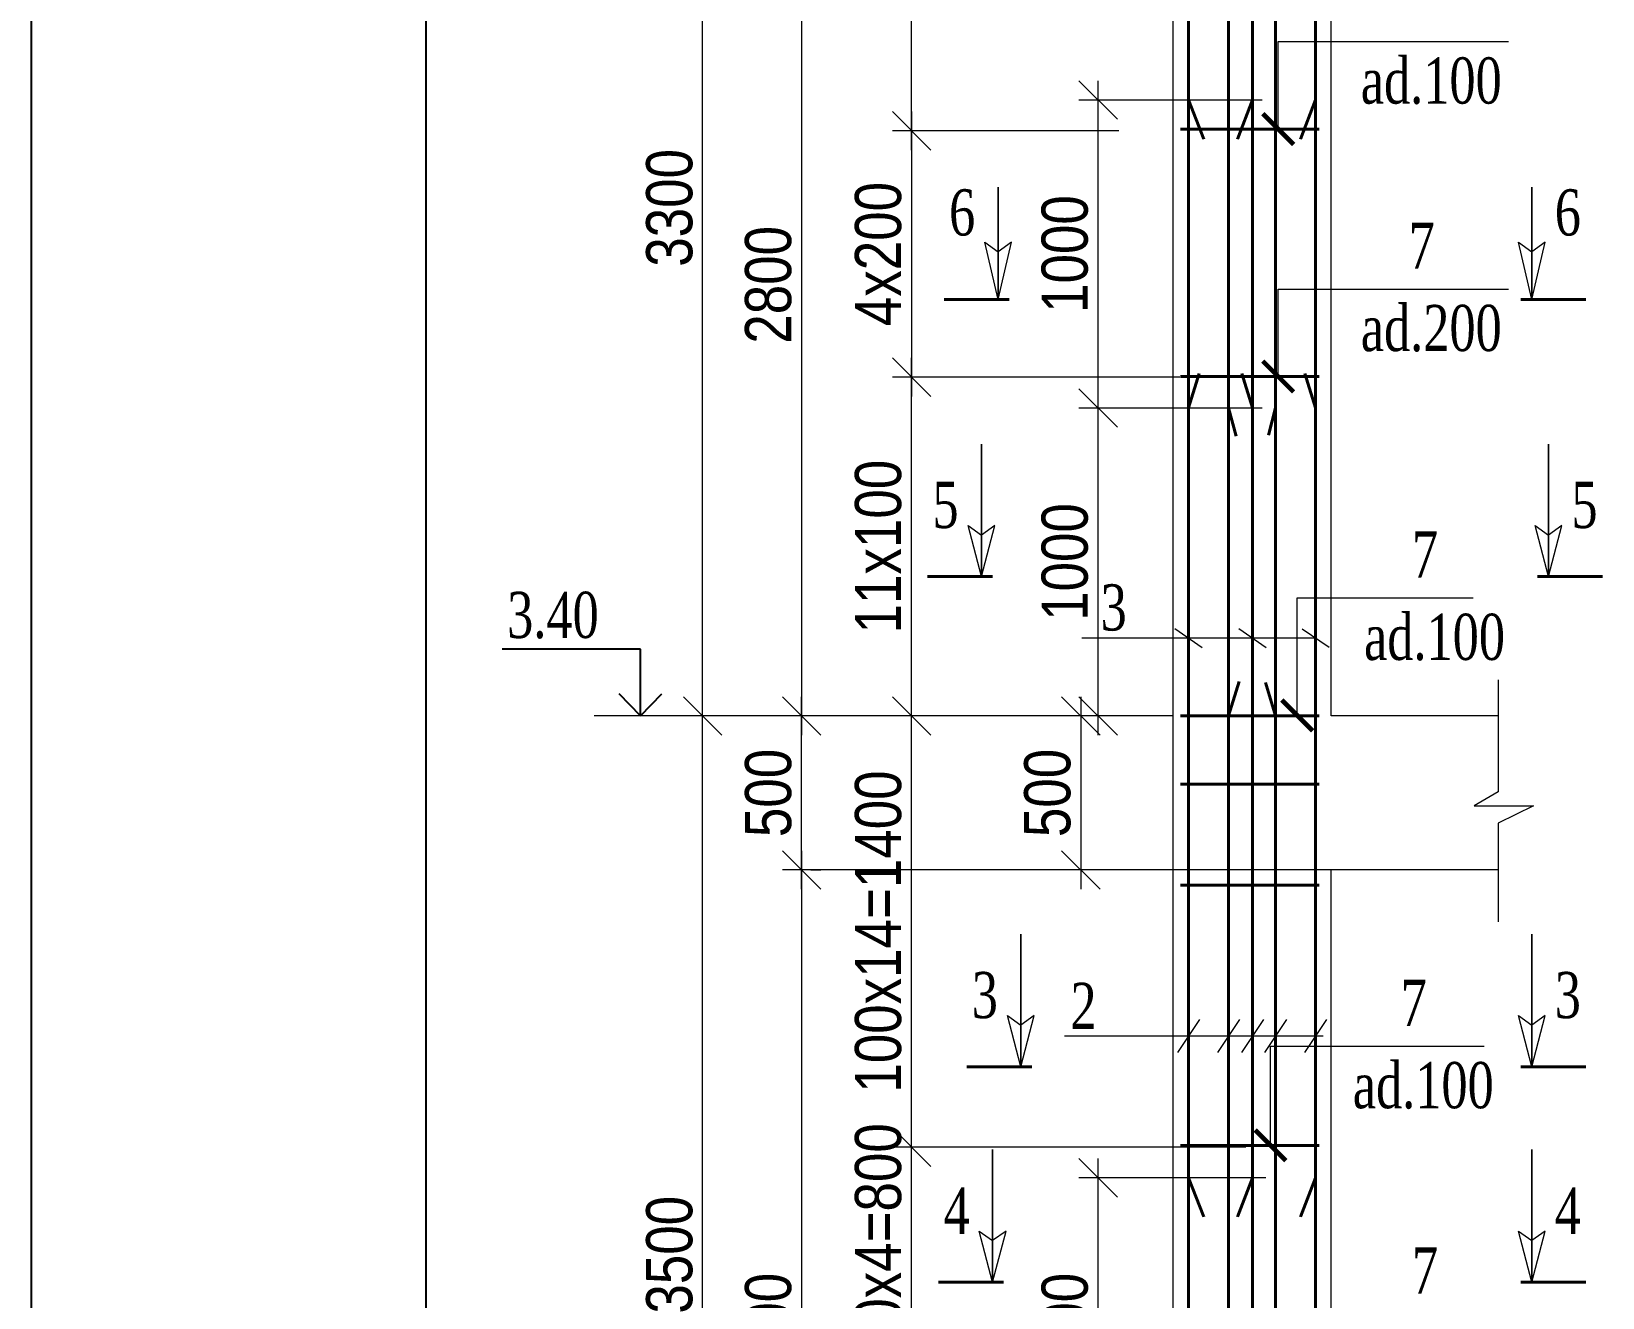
# Model space of a CAD drawing. Header units: millimetres. Extents: x -149347 to 251215, y -2929184 to -2541447.
# Drawn here: x -37445 to -27242, y -2655704 to -2647481 of the extents above; entities that cross this region are included whole.
import ezdxf

# ---------------------------------------------------------------- set-up
doc = ezdxf.new("R2010")
doc.units = ezdxf.units.MM
for name, color, linetype, lineweight in [('Ishare xetleri', 95, 'Continuous', 5), ('olchu', 253, 'Continuous', 9), ('РАЗМЕРЫ', 80, 'Continuous', 9)]:
    doc.layers.add(name, color=color, linetype=linetype, lineweight=lineweight)
doc.styles.add('400', font='times.ttf', dxfattribs={"width": 0.75, "height": 300})
doc.styles.add('style1', font='A3TI(LA).TTF', dxfattribs={"height": 400})
doc.styles.add('style6', font='ARIALN.TTF', dxfattribs={"height": 300})
doc.dimstyles.new('DIM_100', dxfattribs={"dimscale": 100, "dimtxt": 250, "dimasz": 2.5, "dimexe": 1.25, "dimexo": 0.625, "dimtad": 1, "dimdec": 0, "dimtxsty": 'style1', "dimblk": 'OBLIQUE', "dimcen": 2.5, "dimdle": 1.25, "dimclrd": 251, "dimclre": 251, "dimaunit": 1, "dimadec": 3, "dimazin": 0, "dimtfac": 1, "dimtdec": 0, "dimtmove": 1, "dimatfit": 3, "dimfxl": 1.25, "dimlwd": 5, "dimlwe": 5, "dimarcsym": 0})

# ---------------------------------------------------------------- blocks, each defined once
blk = doc.blocks.new('_Oblique')
at = {"color": 0, "linetype": 'ByBlock', "lineweight": -2}
blk.add_line((-0.5, -0.5), (0.5, 0.5), dxfattribs=at)
blk = doc.blocks.new('*D1228')
at = {"color": 251, "linetype": 'ByBlock', "lineweight": 5, "ltscale": 80, "transparency": 16777216}
blk.add_line((-32443, -2653052), (-32443, -2651802), dxfattribs=at)
at = {"color": 251, "lineweight": 5, "ltscale": 80, "transparency": 16777216}
for p, q in [((-31899, -2651927), (-32568, -2651927)), ((-30253, -2652927), (-32568, -2652927))]:
    blk.add_line(p, q, dxfattribs=at)
at = {"layer": 'Defpoints', "color": 0, "lineweight": 15, "ltscale": 80, "transparency": 16777216}
for p in [(-32443, -2651927), (-31837, -2651927), (-30191, -2652927)]:
    blk.add_point(p, dxfattribs=at)
at = {"color": 251, "lineweight": 5, "ltscale": 80, "transparency": 16777216, "xscale": 250, "yscale": 250, "zscale": 250}
for p, rotation in [((-32443, -2651927), 90), ((-32443, -2652927), 270)]:
    blk.add_blockref('_Oblique', p, dxfattribs=dict(at, rotation=rotation))
at = {"color": 0, "lineweight": 15, "ltscale": 80, "transparency": 16777216, "insert": (-32659, -2652427), "char_height": 300, "attachment_point": 5, "rotation": 90, "style": 'style6'}
blk.add_mtext('500', dxfattribs=at)
blk = doc.blocks.new('*D1229')
at = {"color": 251, "linetype": 'ByBlock', "lineweight": 5, "ltscale": 80, "transparency": 16777216}
blk.add_line((-32443, -2652802), (-32443, -2659051), dxfattribs=at)
at = {"color": 251, "lineweight": 5, "ltscale": 80, "transparency": 16777216}
for p, q in [((-32384, -2652927), (-32318, -2652927)), ((-32484, -2658926), (-32568, -2658926))]:
    blk.add_line(p, q, dxfattribs=at)
at = {"layer": 'Defpoints', "color": 0, "lineweight": 15, "ltscale": 80, "transparency": 16777216}
for p in [(-32447, -2652927), (-32443, -2658926), (-32421, -2658926)]:
    blk.add_point(p, dxfattribs=at)
at = {"color": 251, "lineweight": 5, "ltscale": 80, "transparency": 16777216, "xscale": 250, "yscale": 250, "zscale": 250}
for p, rotation in [((-32443, -2652927), 90), ((-32443, -2658926), 270)]:
    blk.add_blockref('_Oblique', p, dxfattribs=dict(at, rotation=rotation))
at = {"color": 0, "lineweight": 15, "ltscale": 80, "transparency": 16777216, "insert": (-32659, -2655926), "char_height": 300, "attachment_point": 5, "rotation": 90, "style": 'style6'}
blk.add_mtext('3000', dxfattribs=at)
blk = doc.blocks.new('*D1230')
at = {"color": 251, "linetype": 'ByBlock', "lineweight": 5, "ltscale": 80, "transparency": 16777216}
blk.add_line((-33086, -2659051), (-33086, -2651802), dxfattribs=at)
at = {"color": 251, "lineweight": 5, "ltscale": 80, "transparency": 16777216}
for p, q in [((-33029, -2651927), (-33211, -2651927)), ((-32981, -2658926), (-33211, -2658926))]:
    blk.add_line(p, q, dxfattribs=at)
at = {"layer": 'Defpoints', "color": 0, "lineweight": 15, "ltscale": 80, "transparency": 16777216}
for p in [(-33086, -2651927), (-32967, -2651927), (-32918, -2658926)]:
    blk.add_point(p, dxfattribs=at)
at = {"color": 251, "lineweight": 5, "ltscale": 80, "transparency": 16777216, "xscale": 250, "yscale": 250, "zscale": 250}
for p, rotation in [((-33086, -2651927), 90), ((-33086, -2658926), 270)]:
    blk.add_blockref('_Oblique', p, dxfattribs=dict(at, rotation=rotation))
at = {"color": 0, "lineweight": 15, "ltscale": 80, "transparency": 16777216, "insert": (-33301, -2655426), "char_height": 300, "attachment_point": 5, "rotation": 90, "style": 'style6'}
blk.add_mtext('3500', dxfattribs=at)
blk = doc.blocks.new('*D1243')
at = {"color": 251, "linetype": 'ByBlock', "lineweight": 5, "ltscale": 80, "transparency": 16777216}
blk.add_line((-31729, -2652052), (-31729, -2649602), dxfattribs=at)
at = {"color": 251, "lineweight": 5, "ltscale": 80, "transparency": 16777216}
for p, q in [((-29987, -2649727), (-31854, -2649727)), ((-31430, -2651927), (-31854, -2651927))]:
    blk.add_line(p, q, dxfattribs=at)
at = {"layer": 'Defpoints', "color": 0, "lineweight": 15, "ltscale": 80, "transparency": 16777216}
for p in [(-31729, -2649727), (-29925, -2649727), (-31367, -2651927)]:
    blk.add_point(p, dxfattribs=at)
at = {"color": 251, "lineweight": 5, "ltscale": 80, "transparency": 16777216, "xscale": 250, "yscale": 250, "zscale": 250}
for p, rotation in [((-31729, -2649727), 90), ((-31729, -2651927), 270)]:
    blk.add_blockref('_Oblique', p, dxfattribs=dict(at, rotation=rotation))
at = {"color": 0, "lineweight": 15, "ltscale": 80, "transparency": 16777216, "insert": (-31945, -2650827), "char_height": 300, "attachment_point": 5, "rotation": 90, "style": 'style6'}
blk.add_mtext('{\\fArial Narrow|b0|i0|c238|p34;11x100}', dxfattribs=at)
blk = doc.blocks.new('*D1244')
at = {"color": 251, "linetype": 'ByBlock', "lineweight": 5, "ltscale": 80, "transparency": 16777216}
blk.add_line((-31729, -2648252), (-31729, -2645202), dxfattribs=at)
at = {"color": 251, "lineweight": 5, "ltscale": 80, "transparency": 16777216}
for p, q in [((-31110, -2645327), (-31854, -2645327)), ((-31430, -2648127), (-31854, -2648127))]:
    blk.add_line(p, q, dxfattribs=at)
at = {"layer": 'Defpoints', "color": 0, "lineweight": 15, "ltscale": 80, "transparency": 16777216}
for p in [(-31729, -2645327), (-31048, -2645327), (-31367, -2648127)]:
    blk.add_point(p, dxfattribs=at)
at = {"color": 251, "lineweight": 5, "ltscale": 80, "transparency": 16777216, "xscale": 250, "yscale": 250, "zscale": 250}
for p, rotation in [((-31729, -2645327), 90), ((-31729, -2648127), 270)]:
    blk.add_blockref('_Oblique', p, dxfattribs=dict(at, rotation=rotation))
at = {"color": 0, "lineweight": 15, "ltscale": 80, "transparency": 16777216, "insert": (-31945, -2646727), "char_height": 300, "attachment_point": 5, "rotation": 90, "style": 'style6'}
blk.add_mtext('{\\fArial Narrow|b0|i0|c238|p34;1}4{\\fArial Narrow|b0|i0|c238|p34;x100}', dxfattribs=at)
blk = doc.blocks.new('*D1245')
at = {"color": 251, "linetype": 'ByBlock', "lineweight": 5, "ltscale": 80, "transparency": 16777216}
blk.add_line((-31729, -2648002), (-31729, -2649852), dxfattribs=at)
at = {"color": 251, "lineweight": 5, "ltscale": 80, "transparency": 16777216}
for p, q in [((-30383, -2648127), (-31854, -2648127)), ((-29987, -2649727), (-31854, -2649727))]:
    blk.add_line(p, q, dxfattribs=at)
at = {"layer": 'Defpoints', "color": 0, "lineweight": 15, "ltscale": 80, "transparency": 16777216}
for p in [(-30321, -2648127), (-31729, -2649727), (-29925, -2649727)]:
    blk.add_point(p, dxfattribs=at)
at = {"color": 251, "lineweight": 5, "ltscale": 80, "transparency": 16777216, "xscale": 250, "yscale": 250, "zscale": 250}
for p, rotation in [((-31729, -2648127), 90), ((-31729, -2649727), 270)]:
    blk.add_blockref('_Oblique', p, dxfattribs=dict(at, rotation=rotation))
at = {"color": 0, "lineweight": 15, "ltscale": 80, "transparency": 16777216, "insert": (-31945, -2648927), "char_height": 300, "attachment_point": 5, "rotation": 90, "style": 'style6'}
blk.add_mtext('{\\fArial Narrow|b0|i0|c238|p34;4x200}', dxfattribs=at)
blk = doc.blocks.new('*D1246')
at = {"color": 251, "linetype": 'ByBlock', "lineweight": 5, "ltscale": 80, "transparency": 16777216}
blk.add_line((-32443, -2646202), (-32443, -2652052), dxfattribs=at)
at = {"color": 251, "lineweight": 5, "ltscale": 80, "transparency": 16777216}
for p, q in [((-32484, -2646327), (-32568, -2646327)), ((-32484, -2651927), (-32568, -2651927))]:
    blk.add_line(p, q, dxfattribs=at)
at = {"layer": 'Defpoints', "color": 0, "lineweight": 15, "ltscale": 80, "transparency": 16777216}
for p in [(-32421, -2646327), (-32443, -2651927), (-32421, -2651927)]:
    blk.add_point(p, dxfattribs=at)
at = {"color": 251, "lineweight": 5, "ltscale": 80, "transparency": 16777216, "xscale": 250, "yscale": 250, "zscale": 250}
for p, rotation in [((-32443, -2646327), 90), ((-32443, -2651927), 270)]:
    blk.add_blockref('_Oblique', p, dxfattribs=dict(at, rotation=rotation))
at = {"color": 0, "lineweight": 15, "ltscale": 80, "transparency": 16777216, "insert": (-32659, -2649127), "char_height": 300, "attachment_point": 5, "rotation": 90, "style": 'style6'}
blk.add_mtext('2800', dxfattribs=at)
blk = doc.blocks.new('*D1247')
at = {"color": 251, "linetype": 'ByBlock', "lineweight": 5, "ltscale": 80, "transparency": 16777216}
blk.add_line((-33086, -2652052), (-33086, -2645202), dxfattribs=at)
at = {"color": 251, "lineweight": 5, "ltscale": 80, "transparency": 16777216}
for p, q in [((-33004, -2645327), (-33211, -2645327)), ((-32981, -2651927), (-33211, -2651927))]:
    blk.add_line(p, q, dxfattribs=at)
at = {"layer": 'Defpoints', "color": 0, "lineweight": 15, "ltscale": 80, "transparency": 16777216}
for p in [(-33086, -2645327), (-32941, -2645327), (-32918, -2651927)]:
    blk.add_point(p, dxfattribs=at)
at = {"color": 251, "lineweight": 5, "ltscale": 80, "transparency": 16777216, "xscale": 250, "yscale": 250, "zscale": 250}
for p, rotation in [((-33086, -2645327), 90), ((-33086, -2651927), 270)]:
    blk.add_blockref('_Oblique', p, dxfattribs=dict(at, rotation=rotation))
at = {"color": 0, "lineweight": 15, "ltscale": 80, "transparency": 16777216, "insert": (-33301, -2648627), "char_height": 300, "attachment_point": 5, "rotation": 90, "style": 'style6'}
blk.add_mtext('3300', dxfattribs=at)
blk = doc.blocks.new('*D1249')
at = {"color": 251, "linetype": 'ByBlock', "lineweight": 5, "ltscale": 80, "transparency": 16777216}
blk.add_line((-31729, -2654852), (-31729, -2651802), dxfattribs=at)
at = {"color": 251, "lineweight": 5, "ltscale": 80, "transparency": 16777216}
for p, q in [((-30238, -2651927), (-31854, -2651927)), ((-29558, -2654727), (-31854, -2654727))]:
    blk.add_line(p, q, dxfattribs=at)
at = {"layer": 'Defpoints', "color": 0, "lineweight": 15, "ltscale": 80, "transparency": 16777216}
for p in [(-31729, -2651927), (-30176, -2651927), (-29495, -2654727)]:
    blk.add_point(p, dxfattribs=at)
at = {"color": 251, "lineweight": 5, "ltscale": 80, "transparency": 16777216, "xscale": 250, "yscale": 250, "zscale": 250}
for p, rotation in [((-31729, -2651927), 90), ((-31729, -2654727), 270)]:
    blk.add_blockref('_Oblique', p, dxfattribs=dict(at, rotation=rotation))
at = {"color": 0, "lineweight": 15, "ltscale": 80, "transparency": 16777216, "insert": (-31945, -2653327), "char_height": 300, "attachment_point": 5, "rotation": 90, "style": 'style6'}
blk.add_mtext('{\\fArial Narrow|b0|i0|c238|p34;100x14=}1400', dxfattribs=at)
blk = doc.blocks.new('*D1250')
at = {"color": 251, "linetype": 'ByBlock', "lineweight": 5, "ltscale": 80, "transparency": 16777216}
blk.add_line((-31729, -2656452), (-31729, -2654602), dxfattribs=at)
at = {"color": 251, "lineweight": 5, "ltscale": 80, "transparency": 16777216}
for p, q in [((-29558, -2654727), (-31854, -2654727)), ((-29912, -2656327), (-31854, -2656327))]:
    blk.add_line(p, q, dxfattribs=at)
at = {"layer": 'Defpoints', "color": 0, "lineweight": 15, "ltscale": 80, "transparency": 16777216}
for p in [(-31729, -2654727), (-29495, -2654727), (-29850, -2656327)]:
    blk.add_point(p, dxfattribs=at)
at = {"color": 251, "lineweight": 5, "ltscale": 80, "transparency": 16777216, "xscale": 250, "yscale": 250, "zscale": 250}
for p, rotation in [((-31729, -2654727), 90), ((-31729, -2656327), 270)]:
    blk.add_blockref('_Oblique', p, dxfattribs=dict(at, rotation=rotation))
at = {"color": 0, "lineweight": 15, "ltscale": 80, "transparency": 16777216, "insert": (-31945, -2655427), "char_height": 300, "attachment_point": 5, "rotation": 90, "style": 'style6'}
blk.add_mtext('{\\fArial Narrow|b0|i0|c238|p34;200x4=}800', dxfattribs=at)
blk = doc.blocks.new('mekteb')
at = {"color": 0, "lineweight": 25}
blk.add_line((99643.1, -1849866.4), (99643.1, -1821465.8), dxfattribs=at)
at = {"color": 0, "lineweight": 25, "ltscale": 15}
blk.add_line((101643.2, -1849366.4), (101643.2, -1821965.8), dxfattribs=at)
blk = doc.blocks.new('*D1330')
at = {"color": 251, "linetype": 'ByBlock', "lineweight": 5, "ltscale": 80, "transparency": 16777216}
blk.add_line((-30630, -2651802), (-30630, -2653052), dxfattribs=at)
at = {"color": 251, "lineweight": 5, "ltscale": 80, "transparency": 16777216}
for p, q in [((-30343, -2651927), (-30755, -2651927)), ((-28935, -2652927), (-30755, -2652927))]:
    blk.add_line(p, q, dxfattribs=at)
at = {"layer": 'Defpoints', "color": 0, "lineweight": 15, "ltscale": 80, "transparency": 16777216}
for p in [(-30280, -2651927), (-30630, -2652927), (-28873, -2652927)]:
    blk.add_point(p, dxfattribs=at)
at = {"color": 251, "lineweight": 5, "ltscale": 80, "transparency": 16777216, "xscale": 250, "yscale": 250, "zscale": 250}
for p, rotation in [((-30630, -2651927), 90), ((-30630, -2652927), 270)]:
    blk.add_blockref('_Oblique', p, dxfattribs=dict(at, rotation=rotation))
at = {"color": 0, "lineweight": 15, "ltscale": 80, "transparency": 16777216, "insert": (-30846, -2652427), "char_height": 300, "attachment_point": 5, "rotation": 90, "style": 'style6'}
blk.add_mtext('500', dxfattribs=at)
blk = doc.blocks.new('*D1282')
at = {"color": 251, "linetype": 'ByBlock', "lineweight": 5, "ltscale": 80, "transparency": 16777216}
blk.add_line((-30517, -2657051), (-30517, -2654801), dxfattribs=at)
at = {"color": 251, "lineweight": 5, "ltscale": 80, "transparency": 16777216}
for p, q in [((-29428, -2654926), (-30642, -2654926)), ((-29428, -2656926), (-30642, -2656926))]:
    blk.add_line(p, q, dxfattribs=at)
at = {"layer": 'Defpoints', "color": 0, "lineweight": 15, "ltscale": 80, "transparency": 16777216}
for p in [(-30517, -2654926), (-29365, -2654926), (-29365, -2656926)]:
    blk.add_point(p, dxfattribs=at)
at = {"color": 251, "lineweight": 5, "ltscale": 80, "transparency": 16777216, "xscale": 250, "yscale": 250, "zscale": 250}
for p, rotation in [((-30517, -2654926), 90), ((-30517, -2656926), 270)]:
    blk.add_blockref('_Oblique', p, dxfattribs=dict(at, rotation=rotation))
at = {"color": 0, "lineweight": 15, "ltscale": 80, "transparency": 16777216, "insert": (-30733, -2655926), "char_height": 300, "attachment_point": 5, "rotation": 90, "style": 'style6'}
blk.add_mtext('1000', dxfattribs=at)
blk = doc.blocks.new('*D1283')
at = {"color": 251, "linetype": 'ByBlock', "lineweight": 5, "ltscale": 80, "transparency": 16777216}
blk.add_line((-30517, -2652052), (-30517, -2649802), dxfattribs=at)
at = {"color": 251, "lineweight": 5, "ltscale": 80, "transparency": 16777216}
for p, q in [((-29452, -2649927), (-30642, -2649927)), ((-30219, -2651927), (-30642, -2651927))]:
    blk.add_line(p, q, dxfattribs=at)
at = {"layer": 'Defpoints', "color": 0, "lineweight": 15, "ltscale": 80, "transparency": 16777216}
for p in [(-30517, -2649927), (-29389, -2649927), (-30156, -2651927)]:
    blk.add_point(p, dxfattribs=at)
at = {"color": 251, "lineweight": 5, "ltscale": 80, "transparency": 16777216, "xscale": 250, "yscale": 250, "zscale": 250}
for p, rotation in [((-30517, -2649927), 90), ((-30517, -2651927), 270)]:
    blk.add_blockref('_Oblique', p, dxfattribs=dict(at, rotation=rotation))
at = {"color": 0, "lineweight": 15, "ltscale": 80, "transparency": 16777216, "insert": (-30733, -2650927), "char_height": 300, "attachment_point": 5, "rotation": 90, "style": 'style6'}
blk.add_mtext('1000', dxfattribs=at)
blk = doc.blocks.new('*D1284')
at = {"color": 251, "linetype": 'ByBlock', "lineweight": 5, "ltscale": 80, "transparency": 16777216}
blk.add_line((-30517, -2650052), (-30517, -2647802), dxfattribs=at)
at = {"color": 251, "lineweight": 5, "ltscale": 80, "transparency": 16777216}
for p, q in [((-29452, -2647927), (-30642, -2647927)), ((-30219, -2649927), (-30642, -2649927))]:
    blk.add_line(p, q, dxfattribs=at)
at = {"layer": 'Defpoints', "color": 0, "lineweight": 15, "ltscale": 80, "transparency": 16777216}
for p in [(-30517, -2647927), (-29389, -2647927), (-30156, -2649927)]:
    blk.add_point(p, dxfattribs=at)
at = {"color": 251, "lineweight": 5, "ltscale": 80, "transparency": 16777216, "xscale": 250, "yscale": 250, "zscale": 250}
for p, rotation in [((-30517, -2647927), 90), ((-30517, -2649927), 270)]:
    blk.add_blockref('_Oblique', p, dxfattribs=dict(at, rotation=rotation))
at = {"color": 0, "lineweight": 15, "ltscale": 80, "transparency": 16777216, "insert": (-30733, -2648927), "char_height": 300, "attachment_point": 5, "rotation": 90, "style": 'style6'}
blk.add_mtext('1000', dxfattribs=at)

msp = doc.modelspace()

# ---------------------------------------------------------------- linework, layer by layer
at = {"color": 7, "lineweight": 40, "ltscale": 80}
for p, q in [((-29930.55409, -2654925.54905), (-29930.55409, -2638352.93411)), ((-29832.08902, -2648180.1144), (-29930.55409, -2647926.51585)), ((-29613.61192, -2648180.1144), (-29515.14686, -2647926.51585)), ((-29203.61192, -2648180.1144), (-29105.14686, -2647926.51585)), ((-29981.80422, -2648115.41734), (-29081.80422, -2648115.41734)), ((-29981.80422, -2649722.56929), (-29081.80422, -2649722.56929)), ((-29861.33433, -2649703.63104), (-29930.55409, -2649926.51585)), ((-29584.36662, -2649703.63104), (-29515.14686, -2649926.51585)), ((-29174.36662, -2649703.63104), (-29105.14686, -2649926.51585)), ((-29981.80422, -2651926.51585), (-29081.80422, -2651926.51585)), ((-29981.80422, -2652369.91567), (-29081.80422, -2652369.91567)), ((-29981.80422, -2653026.51585), (-29081.80422, -2653026.51585)), ((-29981.80422, -2653026.51585), (-29081.80422, -2653026.51585)), ((-29981.80422, -2654715.65394), (-29081.80422, -2654715.65394)), ((-29981.80422, -2654715.65394), (-29081.80422, -2654715.65394))]:
    msp.add_line(p, q, dxfattribs=at)
at = {"color": 3, "lineweight": 40, "ltscale": 80}
for p, q in [((-29670.55409, -2656925.97748), (-29670.55409, -2643326.51585)), ((-29622.08902, -2650110.34397), (-29670.55409, -2649926.51585)), ((-29410.24658, -2650104.06109), (-29365.14686, -2649926.51585)), ((-29601.33433, -2651703.63104), (-29670.55409, -2651926.51585)), ((-29431.38121, -2651709.21235), (-29365.14686, -2651926.51585))]:
    msp.add_line(p, q, dxfattribs=at)
at = {"color": 7, "lineweight": 9, "ltscale": 80}
for p, q in [((-30030.55856, -2651926.51585), (-30030.55856, -2645326.51585)), ((-30030.55856, -2651926.51585), (-33791.48966, -2651926.51585)), ((-30030.55856, -2651926.51585), (-31141.8527, -2651926.51585)), ((-30030.55856, -2669525.97748), (-30030.55856, -2651926.51585)), ((-27919.26443, -2651926.51585), (-29005.14686, -2651926.51585)), ((-27919.26443, -2651926.51585), (-29005.14686, -2651926.51585)), ((-30030.55856, -2653338.57048), (-30030.55856, -2652926.51585)), ((-27919.26443, -2652926.51585), (-29005.14686, -2652926.51585))]:
    msp.add_line(p, q, dxfattribs=at)
at = {"color": 7, "lineweight": 15, "ltscale": 80}
for p, q in [((-29841.54082, -2651483.53113), (-30019.56735, -2651361.19953)), ((-29426.1336, -2651483.53113), (-29604.16013, -2651361.19953)), ((-29018.1348, -2651482.156), (-29192.15892, -2651362.57467)), ((-29105.14686, -2651422.36533), (-30624.53496, -2651422.36533))]:
    msp.add_line(p, q, dxfattribs=at)
at = {"color": 7}
msp.add_line((-33488.76641, -2651494.04152), (-34387.90481, -2651494.04152), dxfattribs=at)
at = {"color": 0}
msp.add_line((-33488.76641, -2651926.51585), (-33488.76641, -2651494.04152), dxfattribs=at)
at = {"color": 1, "lineweight": 40, "ltscale": 80}
for p, q in [((-29930.55409, -2657125.67005), (-29930.55409, -2654925.97748)), ((-29832.08902, -2655179.57603), (-29930.55409, -2654925.97748)), ((-29613.61192, -2655179.1476), (-29515.14686, -2654925.54905)), ((-29203.61192, -2655179.57603), (-29105.14686, -2654925.97748))]:
    msp.add_line(p, q, dxfattribs=at)
at = {"color": 7, "lineweight": 40, "ltscale": 80}
for points in [[(-29105.14686, -2654925.97748), (-29105.14686, -2638352.93411)], [(-29515.14686, -2654925.54905), (-29515.14686, -2645321.83175)]]:
    msp.add_lwpolyline(points, dxfattribs=at)
at = {"color": 3, "lineweight": 40, "ltscale": 80}
msp.add_lwpolyline([(-29365.14686, -2656925.97748), (-29365.14686, -2643326.51585)], dxfattribs=at)
at = {"color": 7, "lineweight": 9, "ltscale": 80}
for points in [[(-29005.14686, -2651926.51585), (-29005.14686, -2646326.51585)], [(-27919.26443, -2651692.15556), (-27919.26443, -2652419.86098), (-28074.6763, -2652511.28277), (-27691.02949, -2652511.28277), (-27919.26443, -2652622.35582), (-27919.26443, -2653264.79101)], [(-29005.14686, -2658925.97748), (-29005.14686, -2652926.51585)]]:
    msp.add_lwpolyline(points, dxfattribs=at)
at = {"color": 7, "ltscale": 15}
for points in [[(-33488.76641, -2651926.51585), (-33627.36832, -2651782.40285)], [(-33488.76641, -2651926.51585), (-33627.36832, -2651782.40285)], [(-33488.76641, -2651926.51585), (-33350.16449, -2651782.40285)], [(-33488.76641, -2651926.51585), (-33350.16449, -2651782.40285)]]:
    msp.add_lwpolyline(points, dxfattribs=at)
at = {"color": 1, "lineweight": 15, "ltscale": 15}
for points in [[(-29859.0938, -2653899.29402), (-30002.01437, -2654111.73226)], [(-29599.0938, -2653899.29402), (-29742.01437, -2654111.73226)], [(-29443.68658, -2653899.29402), (-29586.60715, -2654111.73226)], [(-29293.68658, -2653899.29402), (-29436.60715, -2654111.73226)], [(-29033.68658, -2653899.29402), (-29176.60715, -2654111.73226)], [(-29057.2817, -2654005.51314), (-30736.58599, -2654005.51314)]]:
    msp.add_lwpolyline(points, dxfattribs=at)
at = {"color": 1, "lineweight": 40, "ltscale": 80}
for points in [[(-29276.70273, -2670305.96179), (-29515.14686, -2670425.92854), (-29515.14686, -2654925.54905)], [(-28805.45039, -2670425.91325), (-29105.14686, -2670425.92144), (-29105.14686, -2654925.97748)]]:
    msp.add_lwpolyline(points, dxfattribs=at)
at = {"layer": 'Ishare xetleri', "color": 251, "lineweight": 15, "elevation": 0}
for points in [[(-31166.79196, -2649221.93615), (-31166.79196, -2648491.85615), (-31166.79196, -2649221.93615), (-31253.89098, -2648850.27568), (-31166.79196, -2648912.16739)], [(-31166.79196, -2649221.93615), (-31166.79196, -2648491.85615), (-31166.79196, -2649221.93615), (-31079.69294, -2648850.27568), (-31166.79196, -2648912.16739)], [(-27701.2244, -2649221.93615), (-27701.2244, -2648491.85615), (-27701.2244, -2649221.93615), (-27788.32342, -2648850.27568), (-27701.2244, -2648912.16739)], [(-27701.2244, -2649221.93615), (-27701.2244, -2648491.85615), (-27701.2244, -2649221.93615), (-27788.32342, -2648850.27568), (-27701.2244, -2648912.16739)], [(-27701.2244, -2649221.93615), (-27701.2244, -2648491.85615), (-27701.2244, -2649221.93615), (-27614.12538, -2648850.27568), (-27701.2244, -2648912.16739)], [(-27701.2244, -2649221.93615), (-27701.2244, -2648491.85615), (-27701.2244, -2649221.93615), (-27614.12538, -2648850.27568), (-27701.2244, -2648912.16739)], [(-31274.62933, -2651021.93615), (-31274.62933, -2650161.77615), (-31274.62933, -2651021.93615), (-31361.72835, -2650690.25167), (-31274.62933, -2650752.14338)], [(-31274.62933, -2651021.93615), (-31274.62933, -2650161.77615), (-31274.62933, -2651021.93615), (-31187.53031, -2650690.25167), (-31274.62933, -2650752.14338)], [(-27592.89347, -2651021.93615), (-27592.89347, -2650161.77615), (-27592.89347, -2651021.93615), (-27679.99249, -2650690.25167), (-27592.89347, -2650752.14338)], [(-27592.89347, -2651021.93615), (-27592.89347, -2650161.77615), (-27592.89347, -2651021.93615), (-27679.99249, -2650690.25167), (-27592.89347, -2650752.14338)], [(-27592.89347, -2651021.93615), (-27592.89347, -2650161.77615), (-27592.89347, -2651021.93615), (-27505.79445, -2650690.25167), (-27592.89347, -2650752.14338)], [(-27592.89347, -2651021.93615), (-27592.89347, -2650161.77615), (-27592.89347, -2651021.93615), (-27505.79445, -2650690.25167), (-27592.89347, -2650752.14338)], [(-31019.34018, -2654204.82115), (-31019.34018, -2653344.66115), (-31019.34018, -2654204.82115), (-31106.4392, -2653873.13667), (-31019.34018, -2653935.02838)], [(-31019.34018, -2654204.82115), (-31019.34018, -2653344.66115), (-31019.34018, -2654204.82115), (-30932.24116, -2653873.13667), (-31019.34018, -2653935.02838)], [(-27701.2244, -2654204.82115), (-27701.2244, -2653344.66115), (-27701.2244, -2654204.82115), (-27788.32342, -2653873.13667), (-27701.2244, -2653935.02838)], [(-27701.2244, -2654204.82115), (-27701.2244, -2653344.66115), (-27701.2244, -2654204.82115), (-27788.32342, -2653873.13667), (-27701.2244, -2653935.02838)], [(-27701.2244, -2654204.82115), (-27701.2244, -2653344.66115), (-27701.2244, -2654204.82115), (-27614.12538, -2653873.13667), (-27701.2244, -2653935.02838)], [(-27701.2244, -2654204.82115), (-27701.2244, -2653344.66115), (-27701.2244, -2654204.82115), (-27614.12538, -2653873.13667), (-27701.2244, -2653935.02838)], [(-31202.94033, -2655603.70017), (-31202.94033, -2654743.54017), (-31202.94033, -2655603.70017), (-31290.03935, -2655272.01568), (-31202.94033, -2655333.90739)], [(-31202.94033, -2655603.70017), (-31202.94033, -2654743.54017), (-31202.94033, -2655603.70017), (-31115.84131, -2655272.01568), (-31202.94033, -2655333.90739)], [(-27701.2244, -2655603.70017), (-27701.2244, -2654743.54017), (-27701.2244, -2655603.70017), (-27788.32342, -2655272.01568), (-27701.2244, -2655333.90739)], [(-27701.2244, -2655603.70017), (-27701.2244, -2654743.54017), (-27701.2244, -2655603.70017), (-27788.32342, -2655272.01568), (-27701.2244, -2655333.90739)], [(-27701.2244, -2655603.70017), (-27701.2244, -2654743.54017), (-27701.2244, -2655603.70017), (-27614.12538, -2655272.01568), (-27701.2244, -2655333.90739)], [(-27701.2244, -2655603.70017), (-27701.2244, -2654743.54017), (-27701.2244, -2655603.70017), (-27614.12538, -2655272.01568), (-27701.2244, -2655333.90739)]]:
    msp.add_lwpolyline(points, dxfattribs=at)
at = {"layer": 'olchu', "lineweight": 40}
for p, q in [((-31095.97181, -2649221.93615, 0), (-31518.02809, -2649221.93615, 0)), ((-31095.97181, -2649221.93615, 0), (-31518.02809, -2649221.93615, 0)), ((-27772.04454, -2649221.93615, 0), (-27349.98826, -2649221.93615, 0)), ((-31203.80918, -2651021.93615, 0), (-31625.86546, -2651021.93615, 0)), ((-31203.80918, -2651021.93615, 0), (-31625.86546, -2651021.93615, 0)), ((-27663.71362, -2651021.93615, 0), (-27241.65734, -2651021.93615, 0)), ((-30948.52004, -2654204.82115, 0), (-31370.57632, -2654204.82115, 0)), ((-30948.52004, -2654204.82115, 0), (-31370.57632, -2654204.82115, 0)), ((-27772.04454, -2654204.82115, 0), (-27349.98826, -2654204.82115, 0)), ((-31132.12018, -2655603.70017, 0), (-31554.17646, -2655603.70017, 0)), ((-31132.12018, -2655603.70017, 0), (-31554.17646, -2655603.70017, 0)), ((-27772.04454, -2655603.70017, 0), (-27349.98826, -2655603.70017, 0))]:
    msp.add_line(p, q, dxfattribs=at)

# ---------------------------------------------------------------- block references
at = {"lineweight": 15, "xscale": 1.281762046622964, "yscale": 1.281762046622964, "zscale": 1.281762046622964}
msp.add_blockref('mekteb', (-165163.94435, -302161.45072), dxfattribs=at)

# ---------------------------------------------------------------- texts
at = {"color": 7, "char_height": 300, "attachment_point": 5, "style": '400'}
for s, insert in [('{\\fTimes New Roman|b0|i0|c238|p18;ad.}1{\\fTimes New Roman|b0|i0|c238|p18;00}', (-28354.17405, -2647803.2209)), ('6', (-31400.77998, -2648658.54104, 0)), ('6', (-27467.23637, -2648658.54104, 0)), ('{\\fTimes New Roman|b0|i0|c238|p18;7}', (-28415.84434, -2648872.53884)), ('{\\fTimes New Roman|b0|i0|c238|p18;ad.200}', (-28354.17405, -2649410.37285)), ('5', (-31508.61735, -2650558.50732, 0)), ('5', (-27358.90545, -2650558.50732, 0)), ('{\\fTimes New Roman|b0|i0|c238|p18;7}', (-28394.71389, -2650878.4837)), ('{\\fTimes New Roman|b0|i0|c238|p18;3}', (-30416.59031, -2651224.04561)), ('3.40', (-34058.0825, -2651273.74247)), ('{\\fTimes New Roman|b0|i0|c238|p18;ad.}1{\\fTimes New Roman|b0|i0|c238|p18;00}', (-28333.0436, -2651416.31771)), ('{\\fTimes New Roman|b0|i0|c238|p18;3}', (-31253.32821, -2653741.39232, 0)), ('{\\fTimes New Roman|b0|i0|c238|p18;3}', (-27467.23637, -2653741.39232, 0)), ('{\\fTimes New Roman|b0|i0|c238|p18;2}', (-30612.78681, -2653809.48278)), ('{\\fTimes New Roman|b0|i0|c238|p18;7}', (-28467.81265, -2653789.91058)), ('{\\fTimes New Roman|b0|i0|c238|p18;ad.}1{\\fTimes New Roman|b0|i0|c238|p18;00}', (-28406.14236, -2654327.74459)), ('{\\fTimes New Roman|b0|i0|c238|p18;4}', (-31436.92835, -2655140.27133, 0)), ('{\\fTimes New Roman|b0|i0|c238|p18;4}', (-27467.23637, -2655140.27133, 0))]:
    msp.add_mtext(s, dxfattribs=dict(at, insert=insert))
at = {"color": 7, "insert": (-28394.27992, -2655528.12632), "char_height": 300, "width": 619.6039815, "attachment_point": 5, "style": '400'}
msp.add_mtext('{\\fTimes New Roman|b0|i0|c238|p18;7}', dxfattribs=at)

# ---------------------------------------------------------------- dimensions: what is measured, and where the dimension line sits
at = {"color": 7, "lineweight": 15, "ltscale": 80}
for base, p1, p2, picture, middle in [((-33085.52537, -2645326.51585), (-32918.22764, -2651926.51585), (-32941.21581, -2645326.51585), '*D1247', (-33301.19727, -2648626.51585)), ((-32443.40338, -2651926.51585), (-32421.43609, -2646326.51585), (-32421.43609, -2651926.51585), '*D1246', (-32659.07528, -2649126.51585)), ((-30516.87378, -2647926.51585), (-30156.18066, -2649926.51585), (-29389.33841, -2647926.51585), '*D1284', (-30732.54568, -2648926.51585)), ((-30516.87378, -2649926.51585), (-30156.18066, -2651926.51585), (-29389.33841, -2649926.51585), '*D1283', (-30732.54568, -2650926.51585)), ((-33085.52537, -2651926.51585), (-32918.22764, -2658925.97748), (-32966.62752, -2651926.51585), '*D1230', (-33301.19727, -2655426.24667)), ((-32443.40338, -2651926.51585), (-30190.7205, -2652926.51585), (-31836.81427, -2651926.51585), '*D1228', (-32659.07528, -2652426.51585)), ((-30629.83116, -2652926.51585), (-30280.20481, -2651926.51585), (-28872.88911, -2652926.51585), '*D1330', (-30845.50305, -2652426.51585)), ((-32443.40338, -2658925.97748), (-32446.84779, -2652926.51585), (-32421.43609, -2658925.97748), '*D1229', (-32659.07528, -2655926.24667)), ((-30516.87378, -2654925.54905), (-29365.14686, -2656925.97748), (-29365.14686, -2654925.54905), '*D1282', (-30732.54568, -2655925.76327))]:
    dim = msp.add_linear_dim(base=base, p1=p1, p2=p2, angle=90, dimstyle='DIM_100', override={"dimlfac": 0.5, "dimtxsty": 'style6'}, dxfattribs=at)
    dim.commit()
    dim.dimension.update_dxf_attribs({"geometry": picture, "text_midpoint": middle})
for base, p1, p2, text, picture, middle in [((-31729.48836, -2645326.51585), (-31367.48544, -2648126.51585), (-31047.96411, -2645326.51585), '{\\fArial Narrow|b0|i0|c238|p34;1}4{\\fArial Narrow|b0|i0|c238|p34;x100}', '*D1244', (-31945.16025, -2646726.51585)), ((-31729.48836, -2649726.51585), (-30320.71714, -2648126.51585), (-29924.92878, -2649726.51585), '{\\fArial Narrow|b0|i0|c238|p34;4x200}', '*D1245', (-31945.16025, -2648926.51585)), ((-31729.48836, -2649726.51585), (-31367.48544, -2651926.51585), (-29924.92878, -2649726.51585), '{\\fArial Narrow|b0|i0|c238|p34;11x100}', '*D1243', (-31945.16025, -2650826.51585)), ((-31729.48836, -2651926.51585), (-29495.29951, -2654726.51585), (-30175.8314, -2651926.51585), '{\\fArial Narrow|b0|i0|c238|p34;100x14=}<>', '*D1249', (-31945.16025, -2653326.51585))]:
    dim = msp.add_linear_dim(base=base, p1=p1, p2=p2, angle=90, text=text, dimstyle='DIM_100', override={"dimlfac": 0.5, "dimtxsty": 'style6'}, dxfattribs=at)
    dim.commit()
    dim.dimension.update_dxf_attribs({"geometry": picture, "text_midpoint": middle})
dim = msp.add_linear_dim(base=(-31729.48836, -2654726.51585), p1=(-29849.64741, -2656326.51585), p2=(-29495.29951, -2654726.51585), angle=90, text='{\\fArial Narrow|b0|i0|c238|p34;200x4=}<>', dimstyle='DIM_100', override={"dimlfac": 0.5, "dimtxsty": 'style6'}, dxfattribs=at)
dim.commit()
dim.dimension.update_dxf_attribs({"geometry": '*D1250', "text_midpoint": (-31729.48836, -2655426.51585), "dimtype": 160})

# ---------------------------------------------------------------- leaders
at = {"layer": 'РАЗМЕРЫ', "color": 0, "lineweight": 15}
for points in [[(-29348.4126, -2648115.41734), (-29348.4126, -2647546.95476), (-27851.80298, -2647546.95476)], [(-29348.4126, -2649722.56929), (-29348.4126, -2649154.10671), (-27851.80298, -2649154.10671)], [(-29224.47606, -2651924.02371), (-29224.47606, -2651160.05157), (-28081.88603, -2651160.05157)], [(-29398.64675, -2654715.65394), (-29398.64675, -2654071.47845), (-28009.60808, -2654071.47845)]]:
    msp.add_leader(points, dimstyle='DIM_100', override={"dimasz": 2, "dimgap": 0.625, "dimtad": 0, "dimldrblk": 'ArchTick'}, dxfattribs=at)

doc.saveas('drawing.dxf')
